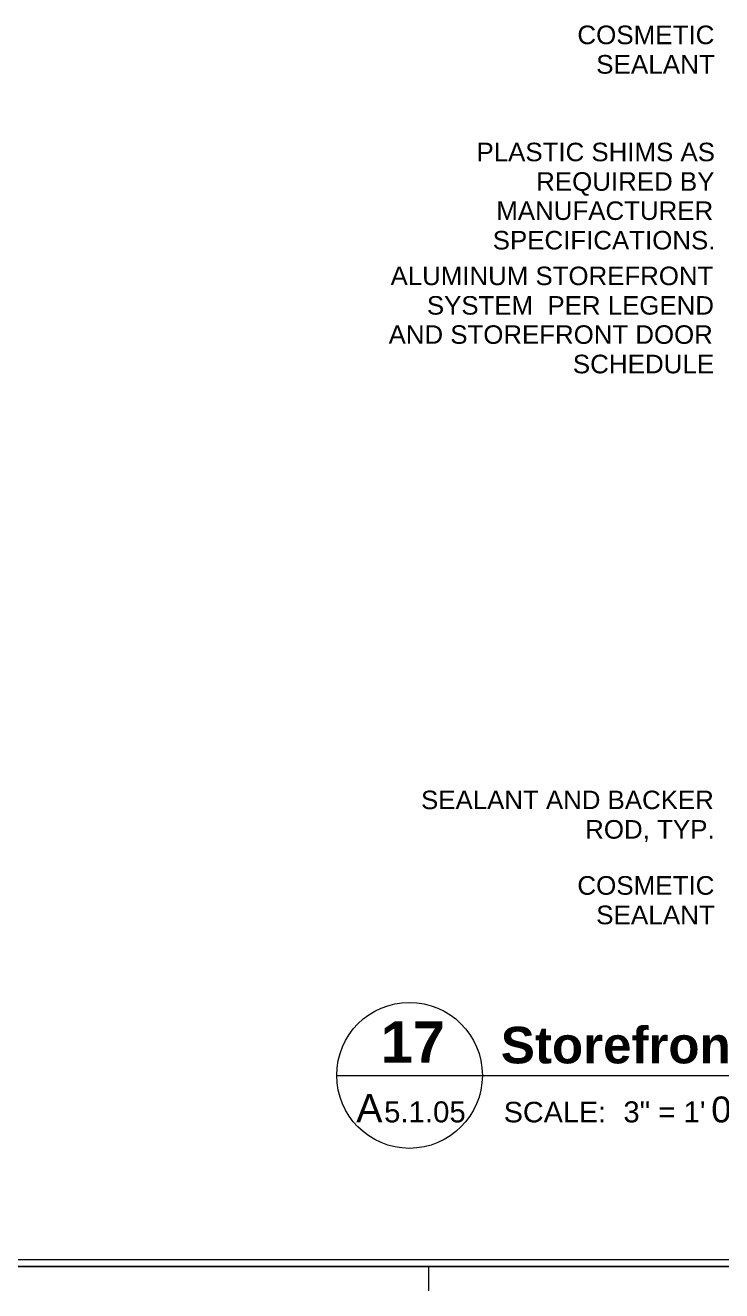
# Model space of a CAD drawing. Header units: inches. Extents: x -6061 to 13621, y -296 to 7483.
# Drawn here: x 669.5 to 841.5, y 2480 to 2792.5 of the extents above; entities that cross this region are included whole.
import ezdxf

# ---------------------------------------------------------------- set-up
doc = ezdxf.new("R2010")
doc.units = ezdxf.units.IN
doc.header["$MEASUREMENT"] = 0
doc.layers.get('0').update_dxf_attribs({"linetype": 'CONTINUOUS'})
doc.styles.add('Arial$001H0', font='arial.ttf')
doc.styles.add('Arial$101H0', font='arialbd.ttf')

msp = doc.modelspace()

# ---------------------------------------------------------------- linework, layer by layer
at = {"color": 7, "linetype": 'Continuous', "lineweight": 9, "true_color": 0x000007}
for p, q in [((746.3169621195257, 2533.15853678101), (1099.596147639888, 2533.15853678101)), ((746.3970526172632, 2533.15853678101), (746.3970526172632, 2533.15853678101)), ((782.357686101426, 2533.15853678101), (782.357686101426, 2533.15853678101)), ((-239.3567935365835, 2485.985233613589), (1201.311079766585, 2485.985233613589)), ((1200.109722300521, 2487.58704356834), (-237.7549835818323, 2487.58704356834))]:
    msp.add_line(p, q, dxfattribs=at)
at = {"color": 8, "linetype": 'Continuous', "lineweight": 9, "true_color": 0x7f7f7f}
for p, q in [((1201.311079766585, 2485.985233613589), (-245.3635808669002, 2485.985233613589)), ((769.1427539747292, 2479.978446283272), (769.1427539747292, 2485.985233613589))]:
    msp.add_line(p, q, dxfattribs=at)
at = {"color": 7, "linetype": 'Continuous', "lineweight": 9, "true_color": 0x000007}
for points in [[(746.3970526172632, 2533.15853678101), (746.3970526172632, 2543.169848998205), (754.406102391019, 2551.17889877196), (764.3373241104757, 2551.17889877196)], [(764.3373241104757, 2551.17889877196), (774.2685458299327, 2551.17889877196), (782.357686101426, 2543.169848998205), (782.357686101426, 2533.15853678101)], [(764.3373241104757, 2515.13817479006), (754.406102391019, 2515.13817479006), (746.3970526172632, 2523.227315061553), (746.3970526172632, 2533.15853678101)], [(782.357686101426, 2533.15853678101), (782.357686101426, 2523.227315061553), (774.2685458299327, 2515.13817479006), (764.3373241104757, 2515.13817479006)]]:
    msp.add_open_spline(points, degree=3, dxfattribs=at)

# ---------------------------------------------------------------- texts
at = {"color": 7, "true_color": 0x000007}
for s, height, style, p in [('COSMETIC ', 4.592541161465692, 'Arial$001H0', (805.8237608171287, 2787.846189139158)), ('SEALANT', 4.607299518963289, 'Arial$001H0', (810.4690633150055, 2780.557968031394)), ('PLASTIC SHIMS AS ', 4.571225721743543, 'Arial$001H0', (780.9156613702355, 2758.933545964933)), ('REQUIRED BY ', 4.576352215147078, 'Arial$001H0', (795.6522780023545, 2751.64530448911)), ('MANUFACTURER ', 4.572562409812584, 'Arial$001H0', (785.8011440207645, 2744.437170589643)), ('SPECIFICATIONS.', 4.573541701900106, 'Arial$001H0', (784.9201847295085, 2737.14892911382)), ('ALUMINUM STOREFRONT ', 4.565857955210992, 'Arial$001H0', (759.6916549771952, 2728.338969576197)), ('SYSTEM  PER LEGEND ', 4.567509901225472, 'Arial$001H0', (768.6618296675292, 2721.050748468433)), ('AND STOREFRONT DOOR ', 4.565737627743699, 'Arial$001H0', (759.2111317274191, 2713.842594200907)), ('SCHEDULE', 4.592742426032189, 'Arial$001H0', (804.7025399009844, 2706.554373093143)), ('SEALANT AND BACKER ', 4.566778298612285, 'Arial$001H0', (767.2201784459648, 2598.912786010612)), ('ROD, TYP.', 4.581619477602795, 'Arial$001H0', (807.7459352884689, 2591.624554718819)), ('COSMETIC ', 4.592541161465692, 'Arial$001H0', (805.8237608171287, 2577.768897377956)), ('SEALANT', 4.607299518963289, 'Arial$001H0', (810.4690633150055, 2570.480666086164)), ('17', 10.19915426874659, 'Arial$101H0', (757.2889572560789, 2536.282038023738)), ('Storefront Jamb -Interior Wall', 9.035630821739101, 'Arial$101H0', (786.9224082676751, 2536.121857092947)), ('A', 6.973832716209886, 'Arial$001H0', (751.2020850088736, 2521.54539083953)), ('5.1.05', 5.192527077766406, 'Arial$001H0', (758.0898293390389, 2521.54539083953)), ('SCALE:', 5.086183471659086, 'Arial$001H0', (787.643231283809, 2521.54539083953)), ('3" = 1\'', 5.189753664532249, 'Arial$001H0', (817.196633228579, 2521.54539083953)), ('0"', 6.400614510025068, 'Arial$001H0', (838.9011628713954, 2521.54539083953))]:
    msp.add_text(s, height=height, dxfattribs=dict(at, style=style)).set_placement(p)

doc.saveas('drawing.dxf')
